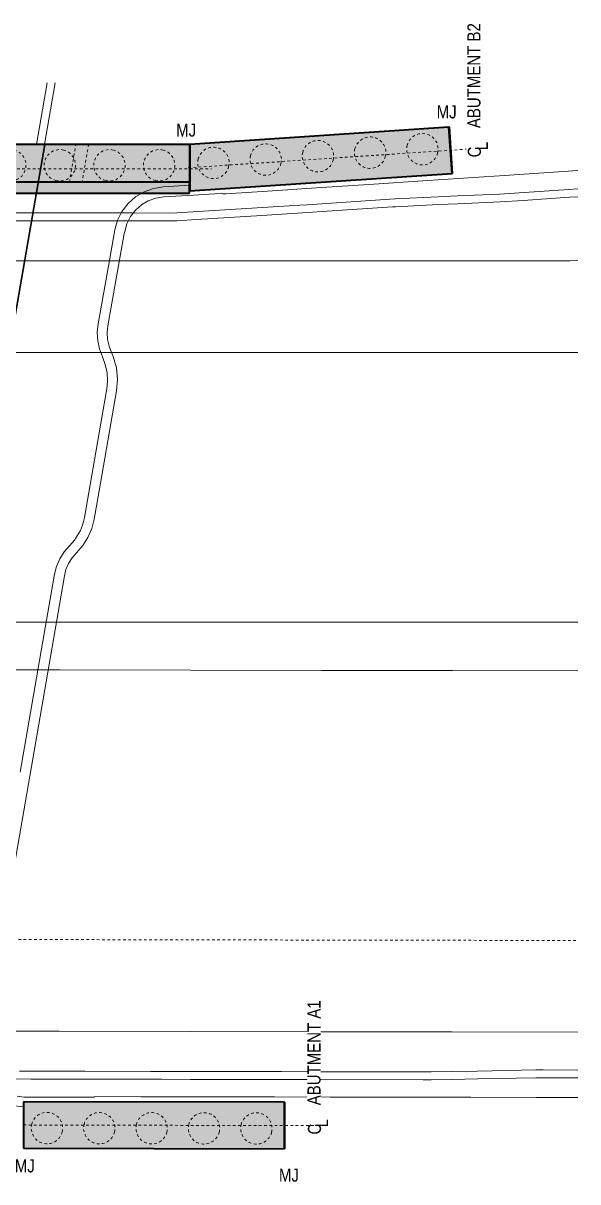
# Model space of a CAD drawing. Header units: metres. Extents: x -1160 to -900, y 3 to 560.
# Drawn here: x -985.7 to -964.51, y 506.43 to 550.68 of the extents above; entities that cross this region are included whole.
import ezdxf

# ---------------------------------------------------------------- set-up
doc = ezdxf.new("R2010")
doc.units = ezdxf.units.M
for name, pattern in [('IMPORT-LNMK-LineCont _3_', [0.004, 0.001, -0.003]), ('JacobsDash', [0.0045, 0.003, -0.0015]), ('JacobsGridLine', [0.0145, 0.01, -0.001, 0.0025, -0.001])]:
    doc.linetypes.add(name, pattern=pattern)
for name, color, linetype, lineweight in [('A-ANNO-NOTE', 7, 'Continuous', 9), ('A-GENM', 7, 'Continuous', 25), ('G-ANNO-TEXT', 7, 'Continuous', 9), ('S-BEAM', 7, 'Continuous', 40), ('S-BEAM-HDLN', 7, 'JacobsDash', 15), ('S-FNDN-HDLN', 7, 'JacobsDash', 15), ('S-GRID', 7, 'Continuous', 9)]:
    doc.layers.add(name, color=color, linetype=linetype, lineweight=lineweight)
doc.styles.add('Arial Narrow', font='ARIALN.TTF', dxfattribs={"height": 0.5})
doc.styles.add('Arial Narrow_1', font='ARIALN.TTF', dxfattribs={"height": 0.0025})

# ---------------------------------------------------------------- blocks, each defined once
blk = doc.blocks.new('T2DPAA-T2D-C3S-RW-M2D-100010_dwg-40802999-DRG-2873031 - CONSTRUCTION SEQUENCE STAGE A2')
at = {"color": 9, "lineweight": 18, "true_color": 0xc3c3c3}
for p, q in [((58.514, -617.131), (60.893, -616.922)), ((58.593, -617.425), (60.971, -617.217)), ((28.958, -644.718), (29.368, -646.274))]:
    blk.add_line(p, q, dxfattribs=at)
at = {"color": 9, "lineweight": 18, "true_color": 0xc3c3c3, "flags": 128}
for points in [[(46.197, -580.986), (47.015, -584.066), (47.092, -584.354), (48.299, -588.899), (48.376, -589.186), (49.584, -593.731), (49.66, -594.018), (50.868, -598.563), (50.944, -598.851), (52.152, -603.395), (52.229, -603.683), (53.436, -608.228), (53.513, -608.515), (54.721, -613.06), (54.797, -613.348), (55.548, -616.174), (56.005, -617.892), (56.081, -618.18), (56.918, -621.33), (57.288, -622.725), (57.356, -622.98), (58.855, -627.452), (58.942, -627.711), (60.02, -630.899)], [(44.429, -581.456), (45.324, -584.824), (46.608, -589.656), (47.892, -594.488), (49.177, -599.321), (50.461, -604.153), (51.745, -608.985), (53.029, -613.817), (53.78, -616.644), (54.314, -618.65), (55.598, -623.482), (56.882, -628.314), (58.166, -633.146), (59.451, -637.979), (59.543, -638.255)], [(55.344, -616.575), (55.791, -618.257), (55.986, -618.991), (56.628, -621.407), (57.066, -623.057), (57.307, -623.777), (58.101, -626.147), (58.657, -627.806), (58.897, -628.516), (59.699, -630.884), (59.736, -630.995), (60.235, -632.562), (60.456, -633.267), (60.937, -634.812)], [(31.092, -585.001), (31.987, -588.368), (33.271, -593.201), (34.555, -598.033), (35.84, -602.865), (37.124, -607.697), (38.408, -612.53), (39.692, -617.362), (40.443, -620.188), (40.977, -622.194), (42.261, -627.026), (43.545, -631.859), (44.829, -636.691), (46.113, -641.523), (46.188, -641.804)], [(29.397, -585.451), (30.414, -589.305), (31.69, -594.139), (32.966, -598.974), (34.241, -603.809), (35.517, -608.643), (36.793, -613.478), (38.068, -618.312), (39.344, -623.147), (40.62, -627.981), (41.895, -632.816), (43.171, -637.65), (44.393, -642.281)], [(24.136, -625.596), (24.522, -627.058), (24.774, -628.013), (25.412, -630.43), (25.798, -631.892), (26.05, -632.847), (26.688, -635.265), (27.073, -636.727), (27.325, -637.682), (27.963, -640.099), (28.147, -640.795), (28.363, -641.558), (28.633, -642.508), (29.251, -644.641)], [(16.06, -588.995), (17.071, -592.826), (18.347, -597.66), (19.622, -602.495), (20.898, -607.329), (22.174, -612.164), (23.449, -616.998), (24.725, -621.833), (26.001, -626.667), (27.276, -631.502), (28.552, -636.337), (29.827, -641.171), (31.056, -645.825)], [(14.293, -589.465), (15.025, -592.241), (15.303, -593.292), (16.301, -597.076), (16.578, -598.127), (17.576, -601.91), (17.854, -602.961), (18.852, -606.745), (19.129, -607.796), (20.128, -611.579), (20.405, -612.631), (21.403, -616.414), (21.681, -617.465), (22.679, -621.249), (22.956, -622.3), (23.955, -626.083), (24.232, -627.134), (25.23, -630.918), (25.508, -631.969), (26.506, -635.752), (26.783, -636.803), (27.782, -640.587), (27.857, -640.871)], [(23.709, -620.477), (26.255, -620.254), (31.236, -619.818), (36.217, -619.383), (41.198, -618.947), (46.179, -618.511), (51.16, -618.075), (53.76, -617.848), (56.141, -617.639), (58.593, -617.425)], [(23.711, -620.502), (26.257, -620.279), (31.238, -619.843), (36.219, -619.407), (41.2, -618.972), (46.181, -618.536), (51.162, -618.1), (53.763, -617.873), (56.143, -617.664), (58.599, -617.449)], [(50.398, -617.543), (50.931, -619.549), (52.215, -624.381), (53.499, -629.213), (54.784, -634.045), (56.068, -638.878), (56.143, -639.158)], [(58.503, -623.173), (58.19, -622.225), (58.037, -621.877), (57.82, -621.563), (57.548, -621.297), (57.23, -621.087), (56.879, -620.941), (56.506, -620.864), (56.125, -620.86), (56.047, -620.866), (54.798, -620.97), (52.487, -621.163), (52.171, -621.214), (51.866, -621.313), (51.58, -621.457), (51.32, -621.643), (51.062, -621.828), (50.778, -621.971), (50.476, -622.07), (50.162, -622.122), (50.036, -622.133), (45.213, -622.555), (45.055, -622.563), (44.902, -622.558), (44.694, -622.533), (44.345, -622.438), (44.297, -622.42), (44.018, -622.282), (43.739, -622.144), (43.441, -622.052), (43.133, -622.006), (42.821, -622.01), (40.166, -622.245), (35.186, -622.685)], [(22.801, -625.736), (22.863, -626.116)], [(58.535, -624.483), (58.501, -624.381), (58.183, -623.42), (57.828, -622.345), (57.704, -622.063), (57.528, -621.809), (57.308, -621.594), (57.051, -621.424), (56.767, -621.306), (56.465, -621.244), (56.157, -621.24), (56.079, -621.246), (52.518, -621.543), (52.26, -621.585), (52.011, -621.665), (51.778, -621.783), (51.565, -621.935), (51.429, -622.041), (51.048, -622.269), (50.632, -622.424), (50.196, -622.502), (46.337, -622.84), (45.246, -622.935), (44.876, -622.939), (44.509, -622.884), (44.155, -622.774), (43.823, -622.61), (43.597, -622.499), (43.356, -622.424), (43.107, -622.387), (42.855, -622.39), (41.449, -622.514), (36.468, -622.955), (31.488, -623.396)], [(23.185, -625.752), (23.228, -626.02), (23.715, -627.863), (23.913, -628.616)], [(58.512, -624.493), (58.547, -624.597), (59.182, -626.494), (59.357, -627.015), (59.525, -627.515), (60.355, -629.97), (60.958, -631.751), (61.709, -633.969), (61.962, -634.716), (62.561, -636.488), (62.861, -637.373)], [(28.645, -646.466), (28.239, -644.927), (27.601, -642.51), (27.51, -642.165), (26.963, -640.092), (26.326, -637.675), (26.235, -637.33), (25.688, -635.258), (25.05, -632.84), (24.959, -632.495), (24.412, -630.423), (24.386, -630.322), (23.934, -628.611)], [(60.022, -630.904), (60.521, -632.471), (60.743, -633.176), (61.223, -634.723)], [(60.94, -634.811), (61.222, -635.647), (61.561, -636.646), (61.791, -637.326), (61.893, -637.63)], [(61.224, -634.715), (62.075, -637.23), (62.184, -637.553)], [(27.858, -640.877), (28.074, -641.639), (28.345, -642.59), (28.963, -644.724)], [(29.248, -644.641), (29.319, -644.913), (29.658, -646.197)]]:
    blk.add_lwpolyline(points, dxfattribs=at)
at = {"color": 9, "linetype": 'IMPORT-LNMK-LineCont _3_', "lineweight": 18, "true_color": 0xc3c3c3, "flags": 128}
blk.add_lwpolyline([(19.443, -588.097), (20.455, -591.933), (21.731, -596.767), (23.007, -601.602), (24.282, -606.436), (25.558, -611.271), (26.833, -616.105), (28.109, -620.94), (29.385, -625.775), (30.66, -630.609), (31.936, -635.444), (33.212, -640.278), (34.438, -644.927)], dxfattribs=at)
blk = doc.blocks.new('T2DPAA-T2D-PWC-RW-M2D-100010_RoadDesign_rvt-2-DRG-2873031 - CONSTRUCTION SEQUENCE STAGE A2')
at = {"color": 254, "lineweight": 18, "true_color": 0xe3e3e3, "rotation": 75.11694444444437}
blk.add_blockref('T2DPAA-T2D-C3S-RW-M2D-100010_dwg-40802999-DRG-2873031 - CONSTRUCTION SEQUENCE STAGE A2', (-1722.337, 648.01), dxfattribs=at)
blk = doc.blocks.new('01_SFO_FRP_Pile_CastInPlace_CS_BR08 - CAST-IN-PLACE PILE - 1200-8642320-DRG-2873031 - CONSTRUCTION SEQUENCE STAGE A2')
at = {"layer": 'S-FNDN-HDLN'}
for start, end in [(90, 270), (270, 90)]:
    blk.add_arc((0, 0), 0.6, start, end, dxfattribs=at)
blk = doc.blocks.new('01_SFO_FRP_Pile_CastInPlace_CS_BR08 - CAST-IN-PLACE PILE - 1200-8642185-DRG-2873031 - CONSTRUCTION SEQUENCE STAGE A2')
at = {"layer": 'S-FNDN-HDLN'}
for start, end in [(90, 270), (270, 90)]:
    blk.add_arc((0, 0), 0.6, start, end, dxfattribs=at)
blk = doc.blocks.new('01_SFO_FRP_Pile_CastInPlace_CS_BR08 - CAST-IN-PLACE PILE - 1200-8642223-DRG-2873031 - CONSTRUCTION SEQUENCE STAGE A2')
at = {"layer": 'S-FNDN-HDLN'}
for start, end in [(90, 270), (270, 90)]:
    blk.add_arc((0, 0), 0.6, start, end, dxfattribs=at)
blk = doc.blocks.new('01_SFO_FRP_Pile_CastInPlace_CS_BR08 - CAST-IN-PLACE PILE - 1200-8642276-DRG-2873031 - CONSTRUCTION SEQUENCE STAGE A2')
at = {"layer": 'S-FNDN-HDLN'}
for start, end in [(90, 270), (270, 90)]:
    blk.add_arc((0, 0), 0.6, start, end, dxfattribs=at)
blk = doc.blocks.new('01_SFO_FRP_Pile_CastInPlace_CS_BR08 - CAST-IN-PLACE PILE - 1200-8642523-DRG-2873031 - CONSTRUCTION SEQUENCE STAGE A2')
at = {"layer": 'S-FNDN-HDLN'}
for start, end in [(90, 270), (270, 90)]:
    blk.add_arc((0, 0), 0.6, start, end, dxfattribs=at)
blk = doc.blocks.new('01_SFO_FRP_Pile_CastInPlace_CS_BR08 - CAST-IN-PLACE PILE - 1200-8661114-DRG-2873031 - CONSTRUCTION SEQUENCE STAGE A2')
at = {"layer": 'S-FNDN-HDLN'}
for start, end in [(90, 270), (270, 90)]:
    blk.add_arc((0, 0), 0.6, start, end, dxfattribs=at)
blk = doc.blocks.new('01_SFO_FRP_Pile_CastInPlace_CS_BR08 - CAST-IN-PLACE PILE - 1200-8661134-DRG-2873031 - CONSTRUCTION SEQUENCE STAGE A2')
at = {"layer": 'S-FNDN-HDLN'}
for start, end in [(90, 270), (270, 90)]:
    blk.add_arc((0, 0), 0.6, start, end, dxfattribs=at)
blk = doc.blocks.new('01_SFO_FRP_Pile_CastInPlace_CS_BR08 - CAST-IN-PLACE PILE - 1200-8661146-DRG-2873031 - CONSTRUCTION SEQUENCE STAGE A2')
at = {"layer": 'S-FNDN-HDLN'}
for start, end in [(90, 270), (270, 90)]:
    blk.add_arc((0, 0), 0.6, start, end, dxfattribs=at)
blk = doc.blocks.new('01_SFO_FRP_Pile_CastInPlace_CS_BR08 - CAST-IN-PLACE PILE - 1200-8661166-DRG-2873031 - CONSTRUCTION SEQUENCE STAGE A2')
at = {"layer": 'S-FNDN-HDLN'}
for start, end in [(90, 270), (270, 90)]:
    blk.add_arc((0, 0), 0.6, start, end, dxfattribs=at)
blk = doc.blocks.new('01_SFO_FRP_Pile_CastInPlace_CS_BR08 - CAST-IN-PLACE PILE - 1200-8661189-DRG-2873031 - CONSTRUCTION SEQUENCE STAGE A2')
at = {"layer": 'S-FNDN-HDLN'}
for start, end in [(90, 270), (270, 90)]:
    blk.add_arc((0, 0), 0.6, start, end, dxfattribs=at)
blk = doc.blocks.new('03_SFR_ACS_Abutment_BR08_Retaining wall CS - ABUTMENT SOUTH WEST_B08-7985321-DRG-2873031 - CONSTRUCTION SEQUENCE STAGE A2')
at = {"layer": 'S-BEAM', "linetype": 'JacobsDash', "lineweight": 15, "true_color": 0xc0c0c0}
for points in [[(-1101.407, 507.691), (-1101.403, 509.466), (-1111.383, 509.488), (-1111.387, 507.713), (-1102.14, 507.693)], [(-1101.407, 507.691), (-1101.406, 507.691), (-1101.405, 508.934)]]:
    blk.add_hatch(color=9, dxfattribs=at).paths.add_polyline_path(points)
at = {"layer": 'S-BEAM'}
for p, q in [((-1111.383, 509.488), (-1111.387, 507.713)), ((-1101.403, 509.466), (-1111.383, 509.488)), ((-1101.407, 507.691), (-1101.403, 509.466)), ((-1101.403, 509.466), (-1101.406, 507.691)), ((-1101.403, 509.466), (-1101.403, 509.466)), ((-1111.387, 507.713), (-1101.407, 507.691)), ((-1101.406, 507.691), (-1101.407, 507.691)), ((-1101.407, 507.691), (-1101.407, 507.691))]:
    blk.add_line(p, q, dxfattribs=at)
at = {"layer": 'S-BEAM-HDLN'}
for p, q in [((-1111.386, 507.713), (-1111.382, 509.488)), ((-1101.406, 507.691), (-1101.407, 507.691))]:
    blk.add_line(p, q, dxfattribs=at)
blk = doc.blocks.new('01_SFO_FRP_Pile_CastInPlace_CS_BR08 - CAST-IN-PLACE PILE - 1200-8642364-DRG-2873031 - CONSTRUCTION SEQUENCE STAGE A2')
at = {"layer": 'S-FNDN-HDLN'}
for start, end in [(90, 270), (270, 90)]:
    blk.add_arc((0, 0), 0.6, start, end, dxfattribs=at)
blk = doc.blocks.new('01_SFO_FRP_Pile_CastInPlace_CS_BR08 - CAST-IN-PLACE PILE - 1200-8661263-DRG-2873031 - CONSTRUCTION SEQUENCE STAGE A2')
at = {"layer": 'S-FNDN-HDLN'}
for start, end in [(90, 270), (270, 90)]:
    blk.add_arc((0, 0), 0.6, start, end, dxfattribs=at)
blk = doc.blocks.new('01_SFO_FRP_Pile_CastInPlace_CS_BR08 - CAST-IN-PLACE PILE - 1200-8642427-DRG-2873031 - CONSTRUCTION SEQUENCE STAGE A2')
at = {"layer": 'S-FNDN-HDLN'}
for start, end in [(90, 270), (270, 90)]:
    blk.add_arc((0, 0), 0.6, start, end, dxfattribs=at)
blk = doc.blocks.new('01_SFO_FRP_Pile_CastInPlace_CS_BR08 - CAST-IN-PLACE PILE - 1200-8642486-DRG-2873031 - CONSTRUCTION SEQUENCE STAGE A2')
at = {"layer": 'S-FNDN-HDLN'}
for start, end in [(90, 270), (270, 90)]:
    blk.add_arc((0, 0), 0.6, start, end, dxfattribs=at)
blk = doc.blocks.new('CS_Annot_Centreline Symbol1 - CS_Annot_Centreline Symbol-7988197-DRG-2873031 - CONSTRUCTION SEQUENCE STAGE A2')
at = {"layer": 'A-ANNO-NOTE', "char_height": 0.0025, "attachment_point": 1, "rotation": 180, "style": 'Arial Narrow_1'}
for s, insert, width in [('L', (0.00115, -0.00329), 0.0019241), ('C  ', (0.00252, -0.00463), 0.0044093)]:
    blk.add_mtext(s, dxfattribs=dict(at, insert=insert, width=width))

msp = doc.modelspace()

# ---------------------------------------------------------------- hatches: boundary and pattern name
at = {"layer": 'A-GENM', "lineweight": 5, "true_color": 0x285a32}
msp.add_hatch(color=109, dxfattribs=at).paths.add_polyline_path([(-969.327, 545.341), (-969.328, 545.343), (-969.327, 545.341)])
at = {"layer": 'S-BEAM', "true_color": 0xc0c0c0}
msp.add_hatch(color=9, dxfattribs=at).paths.add_polyline_path([(-979.332, 544.273), (-969.311, 544.941), (-969.429, 546.712), (-979.329, 546.052), (-979.33, 545.587)])
at = {"layer": 'S-BEAM', "lineweight": 5, "true_color": 0xc0c0c0}
h = msp.add_hatch(color=9, dxfattribs=at)
h.paths.add_polyline_path([(-969.414, 546.712), (-969.302, 544.942), (-969.296, 544.942), (-969.339, 545.587)])
h.paths.add_polyline_path([(-969.311, 544.941), (-969.302, 544.942), (-969.414, 546.713), (-969.429, 546.712), (-969.354, 545.587)])
for points in [[(-991.125, 544.614), (-979.348, 544.614), (-979.35, 546.054), (-991.125, 546.054), (-991.125, 545.587)], [(-991.125, 544.184), (-979.348, 544.184), (-979.349, 544.614), (-991.125, 544.614)]]:
    msp.add_hatch(color=9, dxfattribs=at).paths.add_polyline_path(points)

# ---------------------------------------------------------------- linework, layer by layer
at = {"layer": 'S-BEAM'}
for p, q in [((-969.429, 546.712), (-979.329, 546.052)), ((-969.414, 546.713), (-969.429, 546.712)), ((-969.311, 544.941), (-969.429, 546.712)), ((-969.296, 544.942), (-969.414, 546.713)), ((-991.125, 546.054), (-979.35, 546.054)), ((-979.35, 546.054), (-979.348, 544.614)), ((-979.329, 546.052), (-979.332, 544.273)), ((-979.332, 544.273), (-969.311, 544.941)), ((-969.302, 544.942), (-969.311, 544.941)), ((-969.296, 544.942), (-969.302, 544.942)), ((-979.348, 544.614), (-991.125, 544.614)), ((-979.348, 544.184), (-979.348, 544.614)), ((-991.125, 544.184), (-979.349, 544.184)), ((-979.349, 544.184), (-979.348, 544.184))]:
    msp.add_line(p, q, dxfattribs=at)
at = {"layer": 'S-BEAM-HDLN'}
for p, q in [((-983.934, 544.614), (-983.684, 546.054)), ((-983.196, 546.054), (-983.447, 544.614))]:
    msp.add_line(p, q, dxfattribs=at)
at = {"layer": 'S-GRID', "linetype": 'JacobsGridLine', "lineweight": 18}
for p, q in [((-979.391, 545.159), (-968.769, 545.867)), ((-1010.133, 545.118), (-978.497, 545.118)), ((-985.689, 508.6), (-974.35, 508.575))]:
    msp.add_line(p, q, dxfattribs=at)

# ---------------------------------------------------------------- block references
at = {"lineweight": 5}
msp.add_blockref('T2DPAA-T2D-PWC-RW-M2D-100010_RoadDesign_rvt-2-DRG-2873031 - CONSTRUCTION SEQUENCE STAGE A2', (125.695, 0), dxfattribs=at)
at = {"layer": 'A-ANNO-NOTE', "xscale": 200, "yscale": 200, "zscale": 200, "rotation": 269.9999999999306}
for p in [(-967.783, 546.059), (-973.893, 508.74)]:
    msp.add_blockref('CS_Annot_Centreline Symbol1 - CS_Annot_Centreline Symbol-7988197-DRG-2873031 - CONSTRUCTION SEQUENCE STAGE A2', p, dxfattribs=at)
at = {"layer": 'S-BEAM-HDLN'}
msp.add_blockref('03_SFR_ACS_Abutment_BR08_Retaining wall CS - ABUTMENT SOUTH WEST_B08-7985321-DRG-2873031 - CONSTRUCTION SEQUENCE STAGE A2', (125.695, 0), dxfattribs=at)
at = {"layer": 'S-FNDN-HDLN'}
for name, p, rotation in [('01_SFO_FRP_Pile_CastInPlace_CS_BR08 - CAST-IN-PLACE PILE - 1200-8642523-DRG-2873031 - CONSTRUCTION SEQUENCE STAGE A2', (-970.445, 545.868), 75.11694444444437), ('01_SFO_FRP_Pile_CastInPlace_CS_BR08 - CAST-IN-PLACE PILE - 1200-8642364-DRG-2873031 - CONSTRUCTION SEQUENCE STAGE A2', (-978.428, 545.346), 75.11694444444437), ('01_SFO_FRP_Pile_CastInPlace_CS_BR08 - CAST-IN-PLACE PILE - 1200-8661263-DRG-2873031 - CONSTRUCTION SEQUENCE STAGE A2', (-976.432, 545.473), 75.11694444444437), ('01_SFO_FRP_Pile_CastInPlace_CS_BR08 - CAST-IN-PLACE PILE - 1200-8642427-DRG-2873031 - CONSTRUCTION SEQUENCE STAGE A2', (-974.436, 545.602), 75.11694444444437), ('01_SFO_FRP_Pile_CastInPlace_CS_BR08 - CAST-IN-PLACE PILE - 1200-8642486-DRG-2873031 - CONSTRUCTION SEQUENCE STAGE A2', (-972.441, 545.735), 75.11694444444437), ('01_SFO_FRP_Pile_CastInPlace_CS_BR08 - CAST-IN-PLACE PILE - 1200-8642185-DRG-2873031 - CONSTRUCTION SEQUENCE STAGE A2', (-986.193, 545.254), 165.1169444444427), ('01_SFO_FRP_Pile_CastInPlace_CS_BR08 - CAST-IN-PLACE PILE - 1200-8642223-DRG-2873031 - CONSTRUCTION SEQUENCE STAGE A2', (-984.298, 545.254), 345.1169444444437), ('01_SFO_FRP_Pile_CastInPlace_CS_BR08 - CAST-IN-PLACE PILE - 1200-8642276-DRG-2873031 - CONSTRUCTION SEQUENCE STAGE A2', (-982.403, 545.254), 345.1169444444437), ('01_SFO_FRP_Pile_CastInPlace_CS_BR08 - CAST-IN-PLACE PILE - 1200-8642320-DRG-2873031 - CONSTRUCTION SEQUENCE STAGE A2', (-980.503, 545.254), 345.1169444444437), ('01_SFO_FRP_Pile_CastInPlace_CS_BR08 - CAST-IN-PLACE PILE - 1200-8661114-DRG-2873031 - CONSTRUCTION SEQUENCE STAGE A2', (-984.79, 508.482), 75.11694444444437), ('01_SFO_FRP_Pile_CastInPlace_CS_BR08 - CAST-IN-PLACE PILE - 1200-8661134-DRG-2873031 - CONSTRUCTION SEQUENCE STAGE A2', (-982.79, 508.478), 75.11694444444437), ('01_SFO_FRP_Pile_CastInPlace_CS_BR08 - CAST-IN-PLACE PILE - 1200-8661146-DRG-2873031 - CONSTRUCTION SEQUENCE STAGE A2', (-980.79, 508.475), 75.11694444444437), ('01_SFO_FRP_Pile_CastInPlace_CS_BR08 - CAST-IN-PLACE PILE - 1200-8661166-DRG-2873031 - CONSTRUCTION SEQUENCE STAGE A2', (-978.79, 508.471), 75.11694444444437), ('01_SFO_FRP_Pile_CastInPlace_CS_BR08 - CAST-IN-PLACE PILE - 1200-8661189-DRG-2873031 - CONSTRUCTION SEQUENCE STAGE A2', (-976.79, 508.468), 75.11694444444437)]:
    msp.add_blockref(name, p, dxfattribs=dict(at, rotation=rotation))

# ---------------------------------------------------------------- next in the draw order: texts
at = {"layer": 'A-ANNO-NOTE', "char_height": 0.5, "attachment_point": 1, "rotation": 90, "style": 'Arial Narrow', "bg_fill": 3, "box_fill_scale": 1, "bg_fill_color": 256, "bg_fill_true_color": 13158600, "bg_fill_transparency": 0}
for s, insert in [('ABUTMENT B2', (-968.727, 546.672)), ('ABUTMENT A1', (-974.837, 509.353))]:
    msp.add_mtext(s, dxfattribs=dict(at, insert=insert))
at = {"layer": 'G-ANNO-TEXT', "char_height": 0.5, "attachment_point": 1, "style": 'Arial Narrow', "bg_fill": 3, "box_fill_scale": 1, "bg_fill_color": 256, "bg_fill_true_color": 13158600, "bg_fill_transparency": 0}
for insert in [(-969.899, 547.544), (-979.854, 546.849), (-986.02, 507.289), (-975.926, 506.936)]:
    msp.add_mtext('MJ', dxfattribs=dict(at, insert=insert))

doc.saveas('drawing.dxf')
